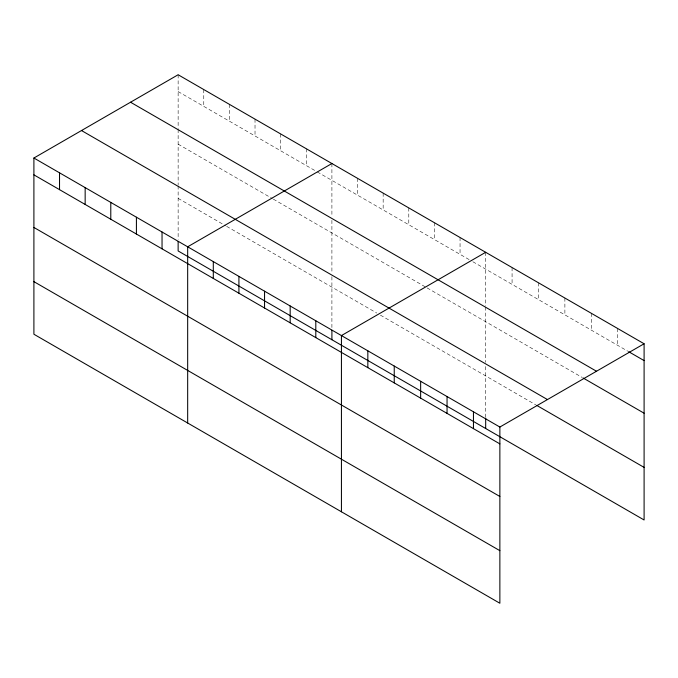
<?xml version="1.0" encoding="UTF-8"?>
<svg xmlns="http://www.w3.org/2000/svg" width="678" height="678" viewBox="0 0 678 678"><rect width="100%" height="100%" fill="white"/><g stroke="black" fill="none" stroke-linecap="round" stroke-linejoin="round"><path stroke-width="0.51" stroke-dasharray="3.39 2.54" d="M178.136 91.581L316.346 171.373M317.262 171.907L469.201 259.623M472.863 261.733L627.709 351.136M178.136 144.177L272.412 198.603M273.327 199.137L426.182 287.379M427.098 287.913L582.19 377.451M178.136 198.366L225.732 225.842M226.647 226.367L376.756 313.033M380.417 315.151L535.747 404.825M617.692 328.525L617.692 345.356M591.292 313.278L591.292 330.11M564.884 298.032L564.884 314.872M538.485 282.785L538.485 299.625M512.076 267.547L512.076 284.379M485.677 252.301L485.677 305.947M485.677 307.007L485.677 362.374M485.677 366.535L485.677 416.945M460.048 237.503L460.048 254.343M434.42 222.706L434.42 239.546M408.792 207.909L408.792 224.749M383.163 193.111L383.163 209.951M357.535 178.322L357.535 195.154M331.906 163.525L331.906 216.121M331.906 220.333L331.906 272.556M331.906 276.717L331.906 328.16M306.278 148.728L306.278 165.559M280.65 133.93L280.65 150.77M255.021 119.133L255.021 135.973M229.393 104.336L229.393 121.176M203.764 89.538L203.764 106.378M178.136 74.75L178.136 128.396M178.136 129.447L178.136 184.814M178.136 185.857L178.136 239.385"/><path stroke-width="1.02" d="M33.9 158.025L499.864 427.038L499.864 603.25L33.9 334.237L33.9 158.025L178.136 74.75L644.1 343.763L644.1 519.975L178.136 250.962L178.136 241.495M331.906 163.525L187.67 246.8L187.67 423.013M485.677 252.301L341.432 335.576L341.432 511.788M499.864 427.038L644.1 343.763M628.625 351.662L644.1 360.603M130.54 102.225L596.504 371.247M583.097 377.977L644.1 413.199M81.496 130.54L547.46 399.562M536.662 405.351L644.1 467.388M33.9 174.856L499.864 443.878M33.9 227.452L499.864 496.474M33.9 281.641L499.864 550.663M485.677 417.995L485.677 428.513M473.456 411.8L473.456 428.632M447.048 396.554L447.048 413.385M420.648 381.307L420.648 398.147M394.24 366.061L394.24 382.901M367.84 350.823L367.84 367.654M331.906 330.271L331.906 339.737M315.804 320.779L315.804 337.619M290.176 305.981L290.176 322.821M264.547 291.184L264.547 308.024M238.919 276.387L238.919 293.227M213.299 261.598L213.299 278.429M162.042 232.003L162.042 248.834M136.414 217.206L136.414 234.046M110.785 202.408L110.785 219.248M85.157 187.611L85.157 204.451M59.528 172.814L59.528 189.654"/></g></svg>
